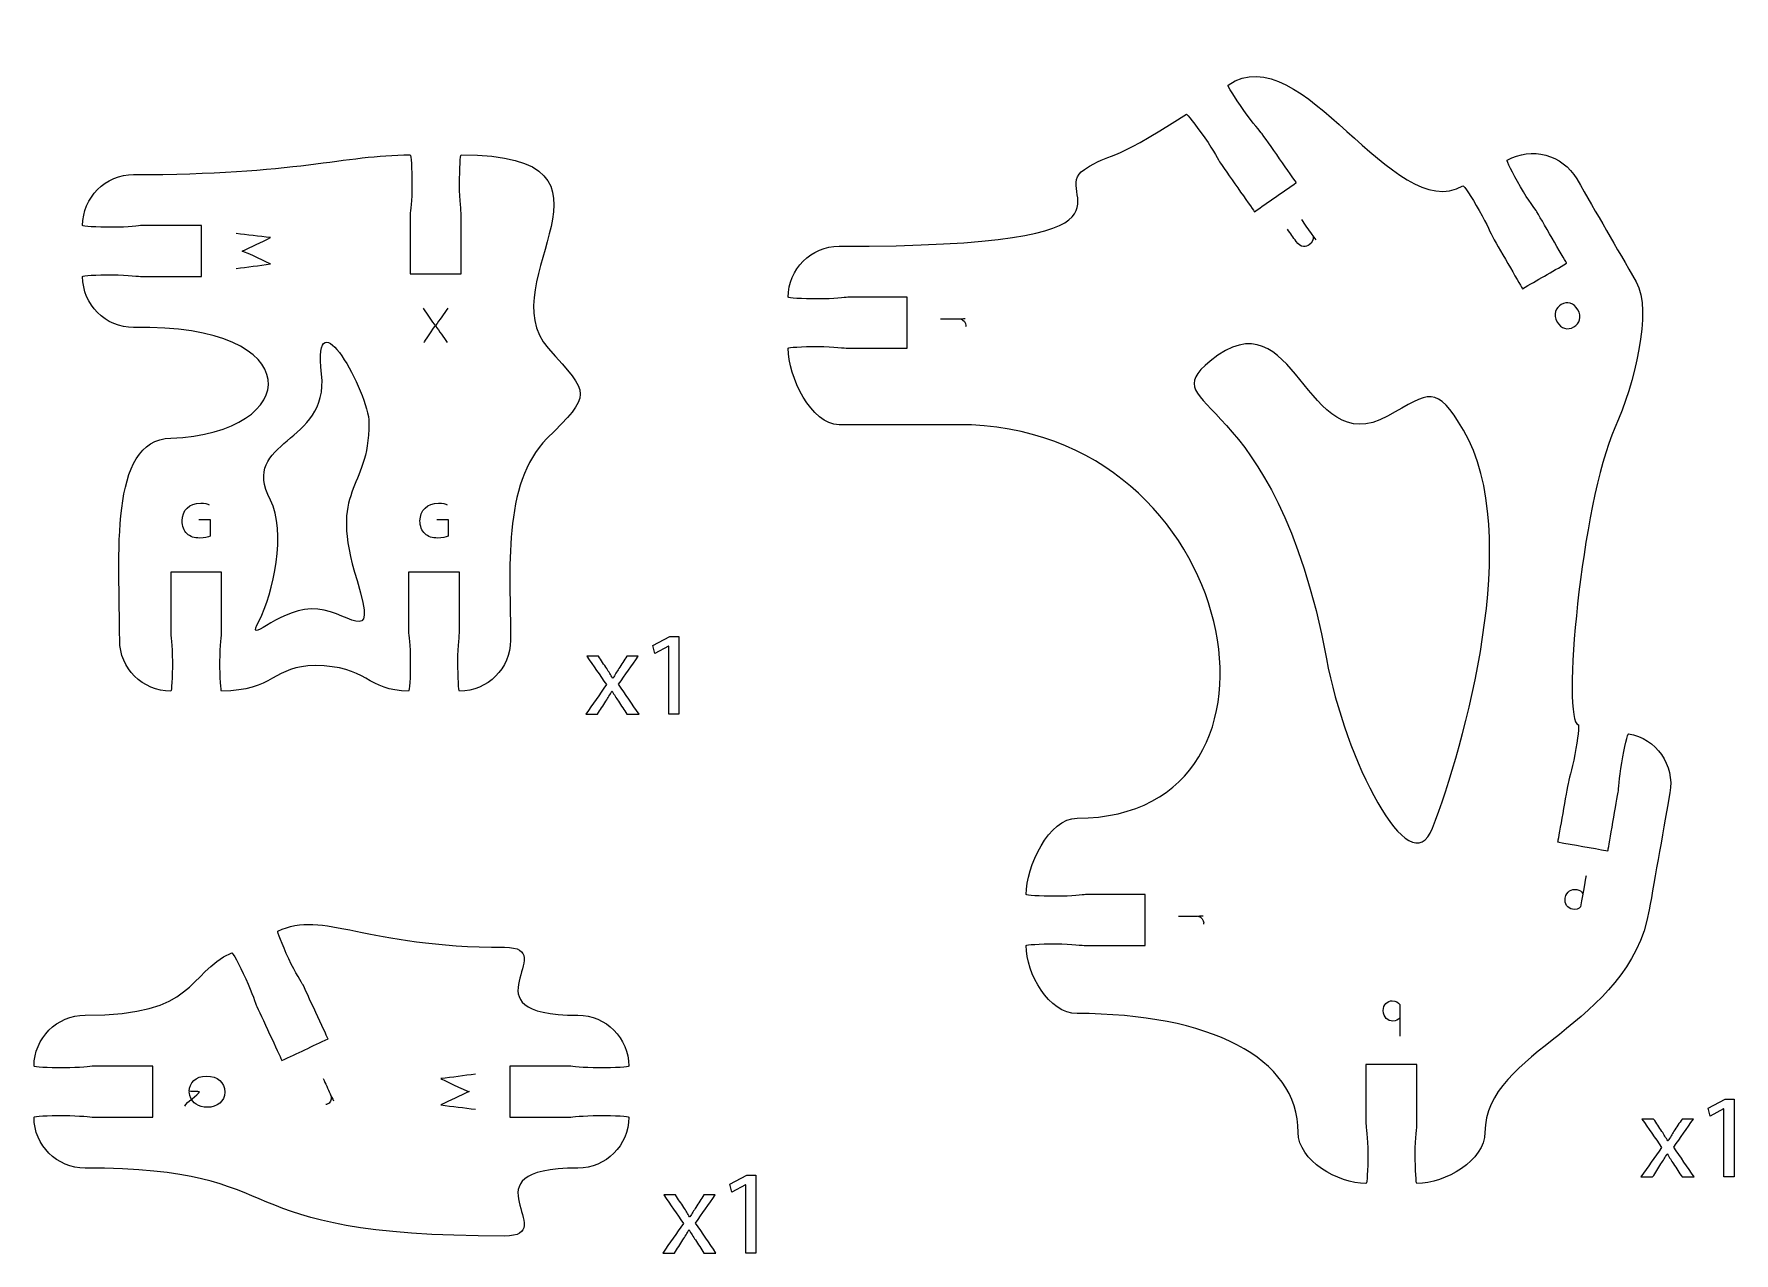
# Model space of a CAD drawing. Extents: x 0 to 1000, y 0 to 600.
# Drawn here: x 547.5 to 647.5, y 303.2 to 374.9 of the extents above; entities that cross this region are included whole.
import ezdxf

# ---------------------------------------------------------------- set-up
doc = ezdxf.new("R2010")
doc.units = 0
doc.header["$MEASUREMENT"] = 0
doc.layers.add('DEFAULT', color=7, linetype='CONTINUOUS')

msp = doc.modelspace()

# ---------------------------------------------------------------- linework, layer by layer
at = {"layer": 'DEFAULT', "color": 250}
for points in [[(584.83, 338.87), (584.81, 338.87), (584.01, 338.44), (583.89, 338.92), (584.9, 339.45), (585.42, 339.45), (585.42, 334.87), (584.83, 334.87)], [(646.92, 311.64), (646.9, 311.64), (646.11, 311.21), (645.99, 311.68), (646.99, 312.21), (647.52, 312.21), (647.52, 307.63), (646.92, 307.63)], [(589.36, 307.16), (589.34, 307.16), (588.55, 306.73), (588.43, 307.2), (589.43, 307.74), (589.96, 307.74), (589.96, 303.15), (589.36, 303.15)]]:
    msp.add_lwpolyline(points, close=True, dxfattribs=at)
at = {"layer": 'DEFAULT', "color": 1}
for points, knots in [([(641.31, 333.72), (641.25, 333.72), (641.08, 332.96), (640.91, 332.01), (640.74, 331.06), (640.74, 330.45), (640.7, 330.27), (640.55, 329.41), (640.1, 326.83), (640.1, 326.83), (639.11, 327), (638.13, 327.17), (637.14, 327.35), (637.14, 327.35), (637.6, 329.93), (637.75, 330.79), (637.78, 330.96), (637.98, 331.55), (638.15, 332.5), (638.32, 333.45), (638.41, 334.23), (638.36, 334.24), (637.36, 334.42), (638.52, 347.23), (640.51, 351.73), (641.64, 354.28), (642.74, 358.62), (641.76, 360.31), (640.6, 362.33), (639.43, 364.36), (638.26, 366.38), (637.43, 367.81), (635.6, 368.3), (634.17, 367.47), (634.12, 367.45), (634.47, 366.75), (634.95, 365.91), (635.44, 365.07), (635.83, 364.6), (635.92, 364.44), (636.35, 363.69), (637.67, 361.41), (637.67, 361.41), (636.8, 360.91), (635.93, 360.41), (635.07, 359.91), (635.07, 359.91), (633.75, 362.19), (633.32, 362.94), (633.23, 363.1), (633.01, 363.67), (632.53, 364.51), (632.05, 365.35), (631.62, 366), (631.57, 365.97), (627.46, 363.6), (622.07, 374.91), (617.75, 371.9), (617.7, 371.87), (618.11, 371.2), (618.67, 370.41), (619.22, 369.61), (619.65, 369.17), (619.75, 369.03), (620.26, 368.31), (621.76, 366.16), (621.76, 366.16), (620.94, 365.59), (620.12, 365.02), (619.3, 364.44), (619.3, 364.44), (617.8, 366.59), (617.29, 367.31), (617.2, 367.45), (616.93, 368.01), (616.37, 368.8), (615.82, 369.59), (615.33, 370.21), (615.29, 370.18), (610.49, 367.1), (611, 368.03), (609.29, 366.94), (607.06, 365.52), (614.42, 362.41), (594.86, 362.41), (593.21, 362.41), (591.86, 361.07), (591.86, 359.41), (591.86, 359.36), (592.65, 359.31), (593.61, 359.31), (594.58, 359.31), (595.19, 359.41), (595.36, 359.41), (596.53, 359.41), (597.69, 359.41), (598.86, 359.41), (598.86, 358.41), (598.86, 357.41), (598.86, 356.41), (597.69, 356.41), (596.53, 356.41), (595.36, 356.41), (595.19, 356.41), (594.58, 356.51), (593.61, 356.51), (592.65, 356.51), (591.86, 356.47), (591.86, 356.41), (591.86, 354.75), (593.21, 351.91), (594.86, 351.91), (597.2, 351.91), (599.53, 351.91), (601.86, 351.91), (618.64, 351.91), (622.86, 328.75), (608.86, 328.75), (607.2, 328.75), (605.86, 325.91), (605.86, 324.25), (605.86, 324.2), (606.65, 324.15), (607.61, 324.15), (608.58, 324.15), (609.19, 324.25), (609.36, 324.25), (610.53, 324.25), (611.7, 324.25), (612.86, 324.25), (612.86, 323.25), (612.86, 322.25), (612.86, 321.25), (611.7, 321.25), (610.53, 321.25), (609.36, 321.25), (609.19, 321.25), (608.58, 321.35), (607.61, 321.35), (606.65, 321.35), (605.86, 321.31), (605.86, 321.25), (605.86, 319.59), (607.2, 317.25), (608.86, 317.25), (616.6, 317.25), (621.87, 314.67), (621.87, 310.25), (621.87, 308.6), (624.2, 307.25), (625.86, 307.25), (625.92, 307.25), (625.97, 308.03), (625.97, 309), (625.97, 309.97), (625.86, 310.58), (625.86, 310.75), (625.86, 311.92), (625.86, 313.08), (625.86, 314.25), (626.86, 314.25), (627.86, 314.25), (628.86, 314.25), (628.86, 313.08), (628.86, 311.92), (628.86, 310.75), (628.86, 310.58), (628.76, 309.97), (628.76, 309), (628.76, 308.03), (628.81, 307.25), (628.86, 307.25), (630.52, 307.25), (632.86, 308.6), (632.86, 310.25), (632.86, 315.07), (641.32, 316.46), (642.53, 323.35), (642.83, 325.07), (643.44, 328.52), (643.75, 330.25), (644.03, 331.88), (642.95, 333.43), (641.31, 333.72)], [1, 1, 1, 1, 2, 2, 2, 3, 3, 3, 4, 4, 4, 12.507955, 12.507955, 12.507955, 13.507955, 13.507955, 13.507955, 14.507955, 14.507955, 14.507955, 15.507955, 15.507955, 15.507955, 16.507955, 16.507955, 16.507955, 17.507955, 17.507955, 17.507955, 37.354932, 37.354932, 37.354932, 38.354932, 38.354932, 38.354932, 39.354932, 39.354932, 39.354932, 40.354932, 40.354932, 40.354932, 41.354932, 41.354932, 41.354932, 49.86754, 49.86754, 49.86754, 50.86754, 50.86754, 50.86754, 51.86754, 51.86754, 51.86754, 52.86754, 52.86754, 52.86754, 53.86754, 53.86754, 53.86754, 54.86754, 54.86754, 54.86754, 55.86754, 55.86754, 55.86754, 56.86754, 56.86754, 56.86754, 65.377476, 65.377476, 65.377476, 66.377476, 66.377476, 66.377476, 67.377476, 67.377476, 67.377476, 68.377476, 68.377476, 68.377476, 69.377476, 69.377476, 69.377476, 70.377476, 70.377476, 70.377476, 71.377476, 71.377476, 71.377476, 72.377476, 72.377476, 72.377476, 73.377476, 73.377476, 73.377476, 83.297476, 83.297476, 83.297476, 91.807476, 91.807476, 91.807476, 101.727476, 101.727476, 101.727476, 102.727476, 102.727476, 102.727476, 103.727476, 103.727476, 103.727476, 104.727476, 104.727476, 104.727476, 124.567476, 124.567476, 124.567476, 125.567476, 125.567476, 125.567476, 126.567476, 126.567476, 126.567476, 127.567476, 127.567476, 127.567476, 128.567476, 128.567476, 128.567476, 138.487476, 138.487476, 138.487476, 146.987476, 146.987476, 146.987476, 156.907476, 156.907476, 156.907476, 157.907476, 157.907476, 157.907476, 158.907476, 158.907476, 158.907476, 159.907476, 159.907476, 159.907476, 160.907476, 160.907476, 160.907476, 161.907476, 161.907476, 161.907476, 162.907476, 162.907476, 162.907476, 163.907476, 163.907476, 163.907476, 173.827476, 173.827476, 173.827476, 182.337476, 182.337476, 182.337476, 192.257476, 192.257476, 192.257476, 193.257476, 193.257476, 193.257476, 194.257476, 194.257476, 194.257476, 195.257476, 195.257476, 195.257476, 196.257476, 196.257476, 196.257476, 197.257476, 197.257476, 197.257476, 198.257476, 198.257476, 198.257476, 198.257476]), ([(552.09, 360.73), (551.12, 360.73), (550.34, 360.69), (550.34, 360.63), (550.34, 358.97), (551.68, 357.63), (553.34, 357.63), (563.76, 357.87), (563.3, 351.4), (555.52, 351.12), (551.84, 350.99), (552.52, 344.21), (552.52, 339.22), (552.52, 337.57), (553.86, 336.23), (555.52, 336.23), (555.58, 336.23), (555.62, 337.01), (555.62, 337.98), (555.62, 338.94), (555.52, 339.55), (555.52, 339.72), (555.52, 340.89), (555.52, 342.06), (555.52, 343.22), (556.52, 343.22), (557.52, 343.22), (558.52, 343.22), (558.52, 342.06), (558.52, 340.89), (558.52, 339.72), (558.52, 339.55), (558.42, 338.94), (558.42, 337.98), (558.42, 337.01), (558.47, 336.23), (558.52, 336.23), (561.56, 336.23), (561.62, 337.73), (564.02, 337.73), (567.06, 337.73), (567.12, 336.23), (569.52, 336.23), (569.58, 336.23), (569.62, 337.01), (569.62, 337.98), (569.62, 338.94), (569.52, 339.55), (569.52, 339.72), (569.52, 340.89), (569.52, 342.06), (569.52, 343.22), (570.52, 343.22), (571.52, 343.22), (572.52, 343.22), (572.52, 342.06), (572.52, 340.89), (572.52, 339.72), (572.52, 339.55), (572.42, 338.94), (572.42, 337.98), (572.42, 337.01), (572.47, 336.23), (572.52, 336.23), (574.18, 336.23), (575.52, 337.57), (575.52, 339.22), (575.52, 343.29), (575, 348.44), (577.66, 351.09), (580.31, 353.75), (580.21, 353.65), (577.74, 356.41), (574.2, 360.36), (583.43, 367.79), (572.62, 367.79), (572.56, 367.79), (572.52, 367.01), (572.52, 366.04), (572.52, 365.07), (572.62, 364.47), (572.62, 364.29), (572.62, 363.12), (572.62, 361.96), (572.62, 360.79), (571.62, 360.79), (570.62, 360.79), (569.62, 360.79), (569.62, 361.96), (569.62, 363.12), (569.62, 364.29), (569.61, 364.47), (569.72, 365.07), (569.72, 366.04), (569.72, 367.01), (569.67, 367.79), (569.61, 367.79), (565.72, 367.79), (562.97, 366.63), (553.34, 366.63), (551.68, 366.63), (550.34, 365.29), (550.34, 363.63), (550.34, 363.58), (551.12, 363.53), (552.09, 363.53), (553.05, 363.53), (553.66, 363.63), (553.84, 363.63), (555, 363.63), (556.17, 363.63), (557.34, 363.63), (557.34, 362.63), (557.34, 361.63), (557.34, 360.63), (556.17, 360.63), (555, 360.63), (553.84, 360.63), (553.66, 360.63), (553.05, 360.73), (552.09, 360.73)], [1, 1, 1, 1, 2, 2, 2, 3, 3, 3, 4, 4, 4, 5, 5, 5, 6, 6, 6, 7, 7, 7, 8, 8, 8, 17.92, 17.92, 17.92, 26.43, 26.43, 26.43, 36.35, 36.35, 36.35, 37.35, 37.35, 37.35, 38.35, 38.35, 38.35, 39.35, 39.35, 39.35, 40.35, 40.35, 40.35, 41.35, 41.35, 41.35, 42.35, 42.35, 42.35, 52.27, 52.27, 52.27, 60.78, 60.78, 60.78, 70.7, 70.7, 70.7, 71.7, 71.7, 71.7, 72.7, 72.7, 72.7, 73.7, 73.7, 73.7, 74.7, 74.7, 74.7, 75.7, 75.7, 75.7, 76.7, 76.7, 76.7, 77.7, 77.7, 77.7, 78.7, 78.7, 78.7, 88.62, 88.62, 88.62, 97.12, 97.12, 97.12, 107.04, 107.04, 107.04, 108.04, 108.04, 108.04, 109.04, 109.04, 109.04, 110.04, 110.04, 110.04, 111.04, 111.04, 111.04, 112.04, 112.04, 112.04, 113.04, 113.04, 113.04, 122.96, 122.96, 122.96, 131.47, 131.47, 131.47, 141.39, 141.39, 141.39, 142.39, 142.39, 142.39, 142.39]), ([(629.78, 328.17), (628.42, 324.69), (624.61, 332.29), (623.53, 338.13), (620.53, 354.34), (613.13, 352.72), (616.69, 355.65), (621.76, 359.82), (622.23, 349.67), (627.13, 352.41), (629.64, 353.82), (629.98, 354.32), (631.6, 351.59), (635.19, 345.53), (631.62, 332.94), (629.78, 328.17)], [1, 1, 1, 1, 2, 2, 2, 3, 3, 3, 4, 4, 4, 5, 5, 5, 6, 6, 6, 6]), ([(549.23, 311.25), (548.26, 311.25), (547.48, 311.21), (547.48, 311.15), (547.48, 309.49), (548.82, 308.15), (550.48, 308.15), (563.32, 308.15), (557.96, 304.15), (575.16, 304.15), (578.63, 304.15), (572.54, 308.15), (579.48, 308.15), (581.14, 308.15), (582.48, 309.49), (582.48, 311.15), (582.48, 311.21), (581.69, 311.25), (580.73, 311.25), (579.76, 311.25), (579.15, 311.15), (578.98, 311.15), (577.81, 311.15), (576.64, 311.15), (575.48, 311.15), (575.48, 312.15), (575.48, 313.15), (575.48, 314.15), (576.64, 314.15), (577.81, 314.15), (578.98, 314.15), (579.15, 314.15), (579.76, 314.05), (580.73, 314.05), (581.69, 314.05), (582.48, 314.09), (582.48, 314.15), (582.48, 315.81), (581.14, 317.15), (579.48, 317.15), (572.54, 317.15), (578.63, 321.15), (575.16, 321.15), (566.91, 321.15), (564.54, 323.37), (561.82, 322.1), (561.78, 322.08), (562.07, 321.35), (562.47, 320.47), (562.88, 319.6), (563.23, 319.09), (563.31, 318.93), (563.68, 318.14), (564.78, 315.76), (564.78, 315.76), (563.88, 315.33), (562.97, 314.91), (562.06, 314.49), (562.06, 314.49), (560.96, 316.87), (560.59, 317.66), (560.51, 317.82), (560.35, 318.41), (559.94, 319.29), (559.53, 320.17), (559.16, 320.86), (559.11, 320.83), (556.39, 319.57), (557.16, 317.15), (550.48, 317.15), (548.82, 317.15), (547.48, 315.81), (547.48, 314.15), (547.48, 314.09), (548.26, 314.05), (549.23, 314.05), (550.2, 314.05), (550.8, 314.15), (550.98, 314.15), (552.15, 314.15), (553.31, 314.15), (554.48, 314.15), (554.48, 313.15), (554.48, 312.15), (554.48, 311.15), (553.31, 311.15), (552.15, 311.15), (550.98, 311.15), (550.8, 311.15), (550.2, 311.25), (549.23, 311.25)], [1, 1, 1, 1, 2, 2, 2, 3, 3, 3, 4, 4, 4, 5, 5, 5, 6, 6, 6, 7, 7, 7, 8, 8, 8, 17.92, 17.92, 17.92, 26.43, 26.43, 26.43, 36.35, 36.35, 36.35, 37.35, 37.35, 37.35, 38.35, 38.35, 38.35, 39.35, 39.35, 39.35, 40.35, 40.35, 40.35, 41.35, 41.35, 41.35, 42.35, 42.35, 42.35, 43.35, 43.35, 43.35, 44.35, 44.35, 44.35, 52.854834, 52.854834, 52.854834, 53.854834, 53.854834, 53.854834, 54.854834, 54.854834, 54.854834, 55.854834, 55.854834, 55.854834, 56.854834, 56.854834, 56.854834, 57.854834, 57.854834, 57.854834, 58.854834, 58.854834, 58.854834, 59.854834, 59.854834, 59.854834, 69.774834, 69.774834, 69.774834, 78.284834, 78.284834, 78.284834, 88.204834, 88.204834, 88.204834, 89.204834, 89.204834, 89.204834, 89.204834])]:
    msp.add_open_spline(points, degree=3, knots=knots, dxfattribs=at)
at = {"layer": 'DEFAULT', "color": 250}
for points, knots in [([(559.37, 361.1), (560.04, 361.19), (560.72, 361.28), (561.39, 361.37), (561.39, 361.37), (559.94, 362.07), (559.73, 362.12), (560.28, 362.39), (560.84, 362.65), (561.39, 362.92), (560.72, 363), (560.04, 363.08), (559.37, 363.16)], [0, 0, 0, 0, 5.778666, 5.778666, 5.778666, 6.778666, 6.778666, 6.778666, 11.992102, 11.992102, 11.992102, 17.763104, 17.763104, 17.763104, 17.763104]), ([(622.76, 362.98), (622.78, 362.83), (622.72, 362.62), (622.52, 362.49), (622.35, 362.37), (622.03, 362.29), (621.75, 362.7), (621.58, 362.93), (621.41, 363.17), (621.25, 363.41)], [0, 0, 0, 0, 1, 1, 1, 2, 2, 2, 4.456303, 4.456303, 4.456303, 4.456303]), ([(622.06, 363.98), (622.26, 363.69), (622.46, 363.4), (622.67, 363.11), (622.75, 362.99), (622.83, 362.89), (622.9, 362.79)], [0, 0, 0, 0, 3.000601, 3.000601, 3.000601, 4.000601, 4.000601, 4.000601, 4.000601]), ([(637.11, 357.95), (636.84, 358.42), (637.05, 358.81), (637.35, 358.98), (637.69, 359.18), (638.1, 359.08), (638.33, 358.68), (638.57, 358.26), (638.44, 357.86), (638.09, 357.66), (637.73, 357.45), (637.33, 357.57), (637.11, 357.95)], [0, 0, 0, 0, 1, 1, 1, 2, 2, 2, 3, 3, 3, 4, 4, 4, 4]), ([(571.83, 358.76), (571.59, 358.42), (571.35, 358.08), (571.1, 357.74), (571.01, 357.86), (570.4, 358.76), (570.4, 358.76)], [0, 0, 0, 0, 3.548245, 3.548245, 3.548245, 4.548245, 4.548245, 4.548245, 4.548245]), ([(600.83, 358.14), (601.16, 358.14), (601.49, 358.14), (601.82, 358.14), (602, 358.14), (602.14, 358.15), (602.28, 358.16)], [0, 0, 0, 0, 2.83, 2.83, 2.83, 3.83, 3.83, 3.83, 3.83]), ([(570.43, 356.74), (570.43, 356.74), (571.01, 357.62), (571.1, 357.74), (571.34, 357.4), (571.57, 357.07), (571.8, 356.74)], [0, 0, 0, 0, 1, 1, 1, 4.45798, 4.45798, 4.45798, 4.45798]), ([(601.99, 358.14), (602.19, 358.08), (602.31, 357.92), (602.31, 357.74), (602.31, 357.71), (602.31, 357.69), (602.3, 357.67)], [0, 0, 0, 0, 1, 1, 1, 2, 2, 2, 2]), ([(557.18, 346.32), (557.41, 346.32), (557.63, 346.32), (557.85, 346.32), (557.85, 345.99), (557.85, 345.67), (557.85, 345.35), (557.73, 345.3), (557.5, 345.24), (557.23, 345.24), (556.92, 345.24), (556.67, 345.31), (556.47, 345.5), (556.3, 345.67), (556.19, 345.94), (556.19, 346.25), (556.19, 346.86), (556.61, 347.3), (557.29, 347.3), (557.52, 347.3), (557.7, 347.25), (557.79, 347.2)], [0, 0, 0, 0, 1.887, 1.887, 1.887, 4.641, 4.641, 4.641, 5.641, 5.641, 5.641, 6.641, 6.641, 6.641, 7.641, 7.641, 7.641, 8.641, 8.641, 8.641, 9.641, 9.641, 9.641, 9.641]), ([(571.18, 346.32), (571.41, 346.32), (571.63, 346.32), (571.85, 346.32), (571.85, 345.99), (571.85, 345.67), (571.85, 345.35), (571.73, 345.3), (571.5, 345.24), (571.23, 345.24), (570.92, 345.24), (570.67, 345.31), (570.47, 345.5), (570.3, 345.67), (570.19, 345.94), (570.19, 346.25), (570.2, 346.86), (570.61, 347.3), (571.29, 347.3), (571.52, 347.3), (571.7, 347.25), (571.79, 347.2)], [0, 0, 0, 0, 1.887, 1.887, 1.887, 4.641, 4.641, 4.641, 5.641, 5.641, 5.641, 6.641, 6.641, 6.641, 7.641, 7.641, 7.641, 8.641, 8.641, 8.641, 9.641, 9.641, 9.641, 9.641]), ([(580.7, 338.28), (580.86, 338.04), (581.02, 337.79), (581.18, 337.55), (581.31, 337.36), (581.42, 337.18), (581.53, 336.99), (581.54, 336.99), (581.54, 336.99), (581.55, 336.99), (581.66, 337.19), (581.78, 337.37), (581.89, 337.55), (582.05, 337.8), (582.21, 338.04), (582.37, 338.28), (582.59, 338.28), (582.82, 338.28), (583.04, 338.28), (582.65, 337.73), (582.26, 337.18), (581.88, 336.63), (582.28, 336.04), (582.68, 335.45), (583.08, 334.87), (582.84, 334.87), (582.61, 334.87), (582.37, 334.87), (582.2, 335.12), (582.04, 335.38), (581.87, 335.64), (581.73, 335.83), (581.62, 336.02), (581.5, 336.23), (581.5, 336.23), (581.49, 336.23), (581.49, 336.23), (581.37, 336.02), (581.26, 335.84), (581.13, 335.64), (580.96, 335.38), (580.8, 335.12), (580.63, 334.87), (580.41, 334.87), (580.18, 334.87), (579.95, 334.87), (580.35, 335.45), (580.76, 336.03), (581.16, 336.61), (580.78, 337.17), (580.39, 337.72), (580.01, 338.28), (580.24, 338.28), (580.47, 338.28), (580.7, 338.28)], [0, 0, 0, 0, 2.49699, 2.49699, 2.49699, 3.49699, 3.49699, 3.49699, 3.55799, 3.55799, 3.55799, 4.55799, 4.55799, 4.55799, 7.027266, 7.027266, 7.027266, 8.928266, 8.928266, 8.928266, 14.656124, 14.656124, 14.656124, 20.703438, 20.703438, 20.703438, 22.703438, 22.703438, 22.703438, 25.306513, 25.306513, 25.306513, 26.306513, 26.306513, 26.306513, 26.346513, 26.346513, 26.346513, 27.346513, 27.346513, 27.346513, 29.938725, 29.938725, 29.938725, 31.878725, 31.878725, 31.878725, 37.89928, 37.89928, 37.89928, 43.664871, 43.664871, 43.664871, 45.625871, 45.625871, 45.625871, 45.625871]), ([(638.81, 325.36), (638.81, 325.36), (638.51, 323.67), (638.49, 323.53), (638.38, 323.41), (638.22, 323.35), (638.01, 323.39), (637.72, 323.44), (637.53, 323.71), (637.59, 324.05), (637.66, 324.45), (637.97, 324.6), (638.26, 324.55), (638.42, 324.52), (638.57, 324.43), (638.63, 324.3)], [0, 0, 0, 0, 1, 1, 1, 2, 2, 2, 3, 3, 3, 4, 4, 4, 5, 5, 5, 5]), ([(614.83, 322.99), (615.16, 322.99), (615.49, 322.99), (615.83, 322.99), (616, 322.99), (616.14, 322.99), (616.28, 323)], [0, 0, 0, 0, 2.83, 2.83, 2.83, 3.83, 3.83, 3.83, 3.83]), ([(615.99, 322.99), (616.19, 322.92), (616.31, 322.76), (616.31, 322.58), (616.31, 322.55), (616.31, 322.53), (616.3, 322.51)], [0, 0, 0, 0, 1, 1, 1, 2, 2, 2, 2]), ([(627.85, 316.99), (627.78, 316.88), (627.61, 316.81), (627.45, 316.81), (627.15, 316.81), (626.88, 317.01), (626.88, 317.42), (626.88, 317.77), (627.1, 318), (627.41, 318), (627.61, 318), (627.76, 317.91), (627.85, 317.78), (627.85, 317.64), (627.85, 315.92), (627.85, 315.92)], [0, 0, 0, 0, 1, 1, 1, 2, 2, 2, 3, 3, 3, 4, 4, 4, 5, 5, 5, 5]), ([(556.35, 311.79), (556.42, 312.06), (557.13, 312.42), (557.21, 312.65), (557.22, 312.69), (556.61, 312.65), (556.61, 312.68), (556.63, 313.16), (556.98, 313.57), (557.63, 313.57), (558.28, 313.57), (558.7, 313.18), (558.7, 312.63), (558.7, 312.08), (558.27, 311.73), (557.67, 311.73), (557.16, 311.73), (556.79, 312.04), (556.7, 312.27), (556.62, 312.5), (556.61, 312.65), (556.61, 312.65)], [0, 0, 0, 0, 1, 1, 1, 2, 2, 2, 3, 3, 3, 4, 4, 4, 5, 5, 5, 6, 6, 6, 7, 7, 7, 7]), ([(564.5, 313.43), (564.63, 313.12), (564.77, 312.82), (564.9, 312.52), (564.97, 312.36), (565.04, 312.23), (565.1, 312.11)], [0, 0, 0, 0, 2.830076, 2.830076, 2.830076, 3.830076, 3.830076, 3.830076, 3.830076]), ([(573.45, 313.68), (572.77, 313.59), (572.1, 313.5), (571.42, 313.42), (571.42, 313.42), (572.87, 312.71), (573.08, 312.66), (572.53, 312.4), (571.98, 312.13), (571.42, 311.87), (572.1, 311.78), (572.77, 311.7), (573.45, 311.62)], [0, 0, 0, 0, 5.778666, 5.778666, 5.778666, 6.778666, 6.778666, 6.778666, 11.992102, 11.992102, 11.992102, 17.763104, 17.763104, 17.763104, 17.763104]), ([(564.97, 312.36), (564.99, 312.16), (564.9, 311.98), (564.73, 311.91), (564.71, 311.9), (564.69, 311.89), (564.66, 311.89)], [0, 0, 0, 0, 1, 1, 1, 2, 2, 2, 2]), ([(642.79, 311.04), (642.95, 310.8), (643.11, 310.55), (643.28, 310.31), (643.4, 310.12), (643.51, 309.94), (643.62, 309.75), (643.63, 309.75), (643.64, 309.75), (643.64, 309.75), (643.76, 309.96), (643.87, 310.13), (643.98, 310.32), (644.14, 310.56), (644.3, 310.8), (644.46, 311.04), (644.69, 311.04), (644.91, 311.04), (645.13, 311.04), (644.75, 310.49), (644.36, 309.94), (643.97, 309.39), (644.37, 308.8), (644.77, 308.22), (645.17, 307.63), (644.93, 307.63), (644.7, 307.63), (644.46, 307.63), (644.3, 307.88), (644.13, 308.14), (643.96, 308.4), (643.83, 308.59), (643.71, 308.78), (643.59, 308.99), (643.59, 308.99), (643.59, 308.99), (643.58, 308.99), (643.47, 308.78), (643.35, 308.6), (643.22, 308.4), (643.06, 308.14), (642.89, 307.88), (642.73, 307.63), (642.5, 307.63), (642.27, 307.63), (642.04, 307.63), (642.45, 308.21), (642.85, 308.79), (643.26, 309.37), (642.87, 309.93), (642.48, 310.49), (642.1, 311.04), (642.33, 311.04), (642.56, 311.04), (642.79, 311.04)], [0, 0, 0, 0, 2.49699, 2.49699, 2.49699, 3.49699, 3.49699, 3.49699, 3.55799, 3.55799, 3.55799, 4.55799, 4.55799, 4.55799, 7.027266, 7.027266, 7.027266, 8.928266, 8.928266, 8.928266, 14.656124, 14.656124, 14.656124, 20.703438, 20.703438, 20.703438, 22.703438, 22.703438, 22.703438, 25.306513, 25.306513, 25.306513, 26.306513, 26.306513, 26.306513, 26.346513, 26.346513, 26.346513, 27.346513, 27.346513, 27.346513, 29.938725, 29.938725, 29.938725, 31.878725, 31.878725, 31.878725, 37.89928, 37.89928, 37.89928, 43.664871, 43.664871, 43.664871, 45.625871, 45.625871, 45.625871, 45.625871]), ([(585.23, 306.57), (585.39, 306.32), (585.55, 306.08), (585.72, 305.84), (585.84, 305.64), (585.95, 305.47), (586.06, 305.28), (586.07, 305.28), (586.08, 305.28), (586.08, 305.28), (586.2, 305.48), (586.31, 305.66), (586.42, 305.84), (586.58, 306.08), (586.74, 306.33), (586.9, 306.57), (587.13, 306.57), (587.35, 306.57), (587.57, 306.57), (587.18, 306.02), (586.8, 305.47), (586.41, 304.92), (586.81, 304.33), (587.21, 303.74), (587.61, 303.15), (587.37, 303.15), (587.14, 303.15), (586.9, 303.15), (586.73, 303.41), (586.57, 303.67), (586.4, 303.92), (586.27, 304.12), (586.15, 304.31), (586.03, 304.52), (586.03, 304.52), (586.02, 304.52), (586.02, 304.52), (585.91, 304.31), (585.79, 304.13), (585.66, 303.92), (585.5, 303.67), (585.33, 303.41), (585.17, 303.15), (584.94, 303.15), (584.71, 303.15), (584.48, 303.15), (584.89, 303.74), (585.29, 304.32), (585.69, 304.9), (585.31, 305.45), (584.92, 306.01), (584.54, 306.57), (584.77, 306.57), (585, 306.57), (585.23, 306.57)], [0, 0, 0, 0, 2.49699, 2.49699, 2.49699, 3.49699, 3.49699, 3.49699, 3.55799, 3.55799, 3.55799, 4.55799, 4.55799, 4.55799, 7.027266, 7.027266, 7.027266, 8.928266, 8.928266, 8.928266, 14.656124, 14.656124, 14.656124, 20.703438, 20.703438, 20.703438, 22.703438, 22.703438, 22.703438, 25.306513, 25.306513, 25.306513, 26.306513, 26.306513, 26.306513, 26.346513, 26.346513, 26.346513, 27.346513, 27.346513, 27.346513, 29.938725, 29.938725, 29.938725, 31.878725, 31.878725, 31.878725, 37.89928, 37.89928, 37.89928, 43.664871, 43.664871, 43.664871, 45.625871, 45.625871, 45.625871, 45.625871])]:
    msp.add_open_spline(points, degree=3, knots=knots, dxfattribs=at)
at = {"layer": 'DEFAULT', "color": 5}
msp.add_open_spline([(566.49, 342.73), (564.74, 348.34), (567.19, 347.92), (567.19, 352.01), (567.19, 353.79), (563.85, 359.79), (564.4, 354.88), (564.86, 350.73), (559.54, 351.05), (561.39, 347.47), (562.34, 345.64), (561.56, 341.95), (560.72, 340.37), (559.89, 338.79), (561.72, 340.99), (563.79, 341.07), (565.86, 341.16), (567.81, 338.48), (566.49, 342.73)], degree=3, knots=[0, 0, 0, 0, 1, 1, 1, 2, 2, 2, 3, 3, 3, 4, 4, 4, 5, 5, 5, 6, 6, 6, 6], dxfattribs=at)

doc.saveas('drawing.dxf')
